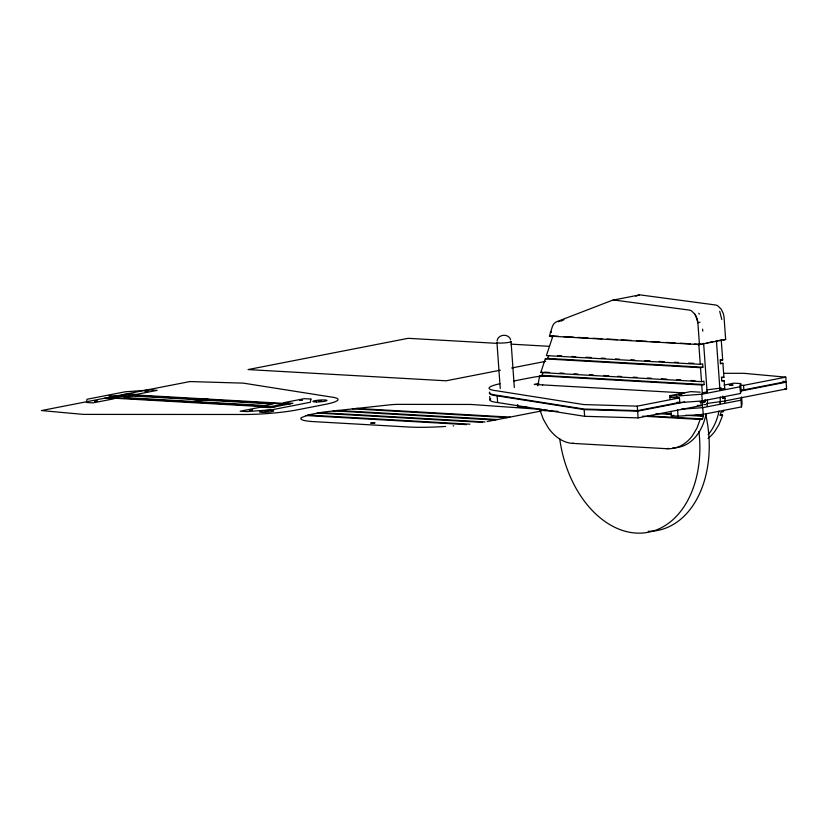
<?xml version="1.0" encoding="UTF-8"?>
<svg xmlns="http://www.w3.org/2000/svg" width="828" height="828" viewBox="0 0 828 828"><rect width="100%" height="100%" fill="white"/><g stroke="black" fill="none" stroke-linecap="round" stroke-linejoin="round"><path stroke-width="1.24" d="M700.064 402.17L705.052 401.849L705.063 399.593M702.641 402.325L702.413 406.827M724.831 402.449L725.059 397.947L722.482 397.802M725.059 398.009L722.658 398.413L722.678 396.146M537.786 385.796L539.67 375.829L542.071 375.363L704.142 384.544L703.904 381.19L701.502 381.656L540.767 372.548L545.3 358.897L547.701 358.421L702.9 367.218L702.661 363.865L700.26 364.341L546.397 355.616L552.804 336.344M526.722 406.993L517.541 407.097L517.955 404.954M677.076 402.781L702.268 400.949L740.511 393.486L740.025 386.779L740.646 383.561L733.908 383.178L724.107 385.092M740.511 393.486L741.122 390.267L740.646 383.561M741.474 406.9L740.988 400.193L741.609 396.974L742.085 403.681L741.474 406.9L703.231 414.362L678.039 416.194L671.301 415.811L670.98 411.34M701.357 414.507L701.005 416.142L685.594 415.273M723.734 410.336L723.424 411.764L721.022 412.24L720.194 415.532L722.596 415.056L721.975 417.126L718.921 424.671L714.864 431.316A56.48 39.061 79 0 1 708.043 438.364M695.706 415.242L703.407 415.677L702.579 418.968L700.177 419.434L642.518 416.173M497.079 340.701C498.145 334.108 508.568 333.26 510.617 339.666M700.177 419.434L696.897 428.242L692.446 435.694A56.48 39.061 79 0 1 666.83 448.714L572.5 443.373A45.178 31.247 79 0 1 548.064 427.517L543.375 419.33L540.001 410.357L547.536 410.181M635.883 296.165L638.202 295.275A10.785 7.452 79 0 1 640.489 294.944L715.475 304.973A10.836 7.493 79 0 1 717.679 305.739L721.25 309.217L723.248 313.481A13.797 9.543 79 0 1 724.107 318.014L725.649 339.48L699.443 344.593L697.9 323.127A13.797 9.543 79 0 0 697.041 318.604L695.044 314.34L691.473 310.862A10.836 7.493 79 0 0 689.269 310.086L614.283 300.057A10.785 7.452 79 0 0 611.995 300.398L556.551 321.771A11.944 8.259 79 0 0 552.069 327.505L549.461 336.096L551.8 336.675L552.017 335.94L558.424 336.303M542.071 375.363L543.096 372.289M547.701 358.421L548.664 355.554M301.34 417.705L300.947 418.212A45.178 5.661 -4.1 0 0 313.895 421.638L408.235 426.989A56.48 7.079 -4.1 0 0 445.298 426.472L445.599 426.451M679.115 394.635L681.92 394.438L679.136 394.687M731.952 384.72L729.199 384.916L731.973 384.668M301.485 417.581L308.896 414.766L323.179 412.096L389.812 404.84A11.292 1.418 -4.1 0 1 398.392 404.364L469.279 404.447A11.292 1.418 -4.1 0 1 471.825 404.519L540.208 409.322A11.292 1.418 -4.1 0 1 542.04 409.549M94.878 401.373L97.663 401.228L94.889 401.435M147.694 391.468L144.941 391.654L147.694 391.385M249.425 410.129L252.198 409.922M252.136 410.026L249.497 410.212M265.27 411.412L268.044 411.205M268.034 411.278L265.291 411.475M560.659 320.933L564.013 319.774M374.391 423.067L375.053 422.787L371.223 422.88M113.198 397.543L126.011 395.039M613.113 300.098L639.319 294.985M560.96 320.881L561.86 320.705M552.017 335.94L550.817 336.178L553.28 336.385M698.48 322.558L699.981 322.258M271.325 406.507L284.128 404.002M500.298 370.209L446.106 380.797L248.069 369.567L408.132 338.321L496.862 343.341M511.642 367.994L545.673 361.35M540.767 372.548L542.568 372.196M698.232 344.531L700.923 344.003M702.403 343.713L703.893 343.423M706.874 342.844L708.354 342.554M709.844 342.264L712.825 341.685M715.796 341.095L717.286 340.805M718.776 340.515L721.747 339.935M513.743 381.015L529.537 377.92A45.178 5.661 -4.1 0 1 541.843 375.964M539.307 376.916L540.208 376.74M542.309 376.326L544.11 375.974M538.924 383.519L534.257 384.43L684.445 392.938M721.25 340.049L722.678 359.963L720.277 360.428L720.515 363.782L722.916 363.316L723.92 377.289L721.519 377.754L721.757 381.108L724.158 380.642L724.769 389.17M545.3 358.897L700.498 367.694L702.9 367.218M539.67 375.829L701.74 385.01L704.142 384.544M670.09 399.044L669.852 395.691L690.676 391.623L700.188 392.161M706.853 389.864L721.405 388.021M671.705 397.026L669.976 397.368L679.488 397.906L679.809 402.377L637.591 410.616L584.102 409.042L497.121 395.287A45.178 5.661 -4.1 0 1 489.638 392.089M731.424 385.362L733.163 385.03M702.299 392.834L707.102 391.892M719.915 389.398L724.717 388.456M499.946 383.726A45.178 5.661 -4.1 0 0 496.8 390.816L583.781 404.571L637.27 406.144L679.488 397.906M739.973 385.196L743.544 385.393L785.762 377.154L786.082 381.625L743.865 389.864L740.294 389.667M669.852 395.691L676.59 396.074L701.792 394.242L740.025 386.779M489.679 392.648A45.178 5.661 -4.1 0 0 497.162 395.846L584.144 409.601L637.632 411.174L684.663 401.994M741.132 390.971L786.124 382.184L786.6 388.891L724.552 401.011M703.303 401.756L700.902 402.222L701.15 405.575L638.109 417.881L584.62 416.308L497.649 402.553A45.178 5.661 -4.1 0 1 490.735 398.806M706.646 403.505L723.568 401.197M681.33 409.208L702.744 407.655L740.988 400.193M671.301 415.811L673.744 415.335M701.005 416.142L703.407 415.677M572.5 443.373L573.4 443.197M666.83 448.714L668.631 448.362M487.123 421.566L539.68 411.309A11.292 1.418 -4.1 0 0 541.274 410.947M374.163 423.108L370.582 423.18M482.589 422.373L317.145 413.048M469.921 424.195L307.819 415.045M466.464 424.609L306.07 415.552M453.154 425.892L453.713 425.851M724.221 373.314L743.844 373.314L785.762 377.154M725.649 339.48L723.237 339.646L724.448 339.718M563.558 336.592L573.804 337.172M577.654 337.389L587.911 337.969M593.034 338.259L602.008 338.776M607.141 339.066L617.388 339.646M621.238 339.863L631.495 340.443M636.618 340.732L646.875 341.312M650.725 341.529L659.699 342.047M666.105 342.409L675.079 342.916M680.202 343.206L690.459 343.786M694.309 344.003L700.643 344.365M699.443 344.593L549.461 336.096L550.661 335.857L551.8 336.675M511.011 344.148L549.585 346.332M720.112 359.818L722.678 359.963M720.35 363.171L722.916 363.316M557.772 355.657L561.622 355.874M571.879 356.454L575.719 356.671M585.976 357.251L591.109 357.541M601.366 358.12L605.216 358.348M615.473 358.928L619.313 359.145M630.853 359.797L634.703 360.014M644.96 360.594L650.094 360.884M659.067 361.391L664.191 361.691M674.447 362.271L678.298 362.488M688.554 363.068L693.688 363.357M721.343 377.133L723.92 377.289M721.581 380.487L724.158 380.642M544.451 372.155L549.595 372.445M559.883 373.024L563.733 373.252M574.021 373.832L577.882 374.049M589.453 374.701L593.314 374.929M603.602 375.508L608.746 375.798M617.75 376.305L621.6 376.523M633.182 377.185L637.032 377.402M647.32 377.982L651.181 378.199M661.468 378.789L666.612 379.079M676.9 379.659L680.751 379.876M691.038 380.466L694.899 380.683M701.171 401.632L705.052 401.849M677.428 402.242L679.809 402.377M703.966 404.53L705.953 404.633M697.3 405.358L701.15 405.575M720.039 414.911L722.596 415.056M666.147 413.565L671.291 413.855M656.035 413.596L671.456 414.466M647.486 415.842L702.579 418.968M540.001 410.357L557.948 411.371M126.85 393.88L136.372 394.418L157.185 390.35L150.448 389.967L125.256 391.789L87.012 399.262L86.391 402.48L93.129 402.863L113.943 398.796L104.431 398.258M124.448 394.345L290.493 403.753M122.047 394.811L288.092 404.23M356.061 408.401L509.924 417.115M352.324 408.794L507.512 417.591M108.406 395.66L127.833 396.757M109.244 397.316L275.289 406.724M336.768 410.429L497.504 419.537M106.833 397.782L272.888 407.2M333.042 410.823L495.103 420.013M319.846 412.603L485.001 421.959M782.936 381.335L786.082 381.625M783.495 381.946L786.124 382.184M784.851 388.725L786.6 388.891M694.847 314.361L695.396 315.137M719.718 311.338L721.788 319.515M695.913 315.986L697.89 322.827M743.544 385.393L743.865 389.864M716.458 341.188L719.967 390.112M702.61 329.13L702.755 331.21M703.645 343.692L707.153 392.607M698.832 344.427L700.26 364.341M700.498 367.694L701.502 381.656M701.74 385.01L702.351 393.548M701.792 394.242L702.268 400.949M702.744 407.655L703.231 414.362M676.59 396.074L676.755 398.309M677.552 409.487L678.039 416.194M637.27 406.144L637.591 410.616M637.632 411.174L638.109 417.881M584.144 409.601L584.62 416.308M517.376 404.861L517.541 407.097M511.042 341.581L514.333 387.494M496.955 342.564L500.247 388.477M497.162 395.846L497.649 402.553M489.7 396.529L489.938 399.883M510.472 341.271A7.059 0.88 -4.1 0 1 503.962 342.958A7.059 0.88 -4.1 0 1 497.545 342.171M551.117 332.525A7.059 0.88 -4.1 0 1 551.148 331.666M698.915 431.471A100.25 69.335 79 0 1 641.669 533.087A100.25 69.335 79 0 1 559.728 438.809M705.684 414.383A100.25 69.335 79 0 1 648.189 531.317M558.579 321.781A11.292 7.814 79 0 1 559.262 321.367M720.277 396.933A56.48 39.061 79 0 1 720.008 403.598M718.973 411.061A56.48 39.061 79 0 1 708.178 434.607M698.749 313.253A11.292 7.814 79 0 1 699.37 314.06M545.197 410.709A45.178 31.247 79 0 1 544.814 409.425M542.568 385.072A45.178 31.247 79 0 1 542.609 384.647M706.16 413.565A56.48 39.061 79 0 1 672.833 447.824M707.464 399.427A56.48 39.061 79 0 1 707.195 406.103M310.945 399.065L310.324 402.284L272.081 409.746L246.889 411.578L240.151 411.195L260.965 407.128L270.477 407.666L292.895 403.288L283.383 402.75L304.207 398.682L310.945 399.065M299.498 400.338L302.261 400.214L299.55 400.317M318.583 400.99L321.347 400.856L318.583 400.99M189.891 381.563L41.4 410.564L83.307 414.393L240.337 414.476A45.178 5.661 -4.1 0 0 297.614 409.788L324.7 404.499A45.178 5.661 -4.1 0 0 330.351 396.891L243.38 383.136L189.891 381.563M132.314 396.001L124.314 397.564L265.022 405.544L273.023 403.981L132.314 396.001M205.085 399.117L189.074 402.242L192.251 402.429L208.263 399.293L205.085 399.117M316.41 401.953A7.059 0.88 -4.1 0 0 326.998 400.441A7.059 0.88 -4.1 0 0 316.472 400.41A7.059 0.88 -4.1 0 0 316.41 401.953M263.118 412.354A7.059 0.88 -4.1 0 0 273.706 410.843A7.059 0.88 -4.1 0 0 263.169 410.812A7.059 0.88 -4.1 0 0 263.118 412.354"/></g></svg>
